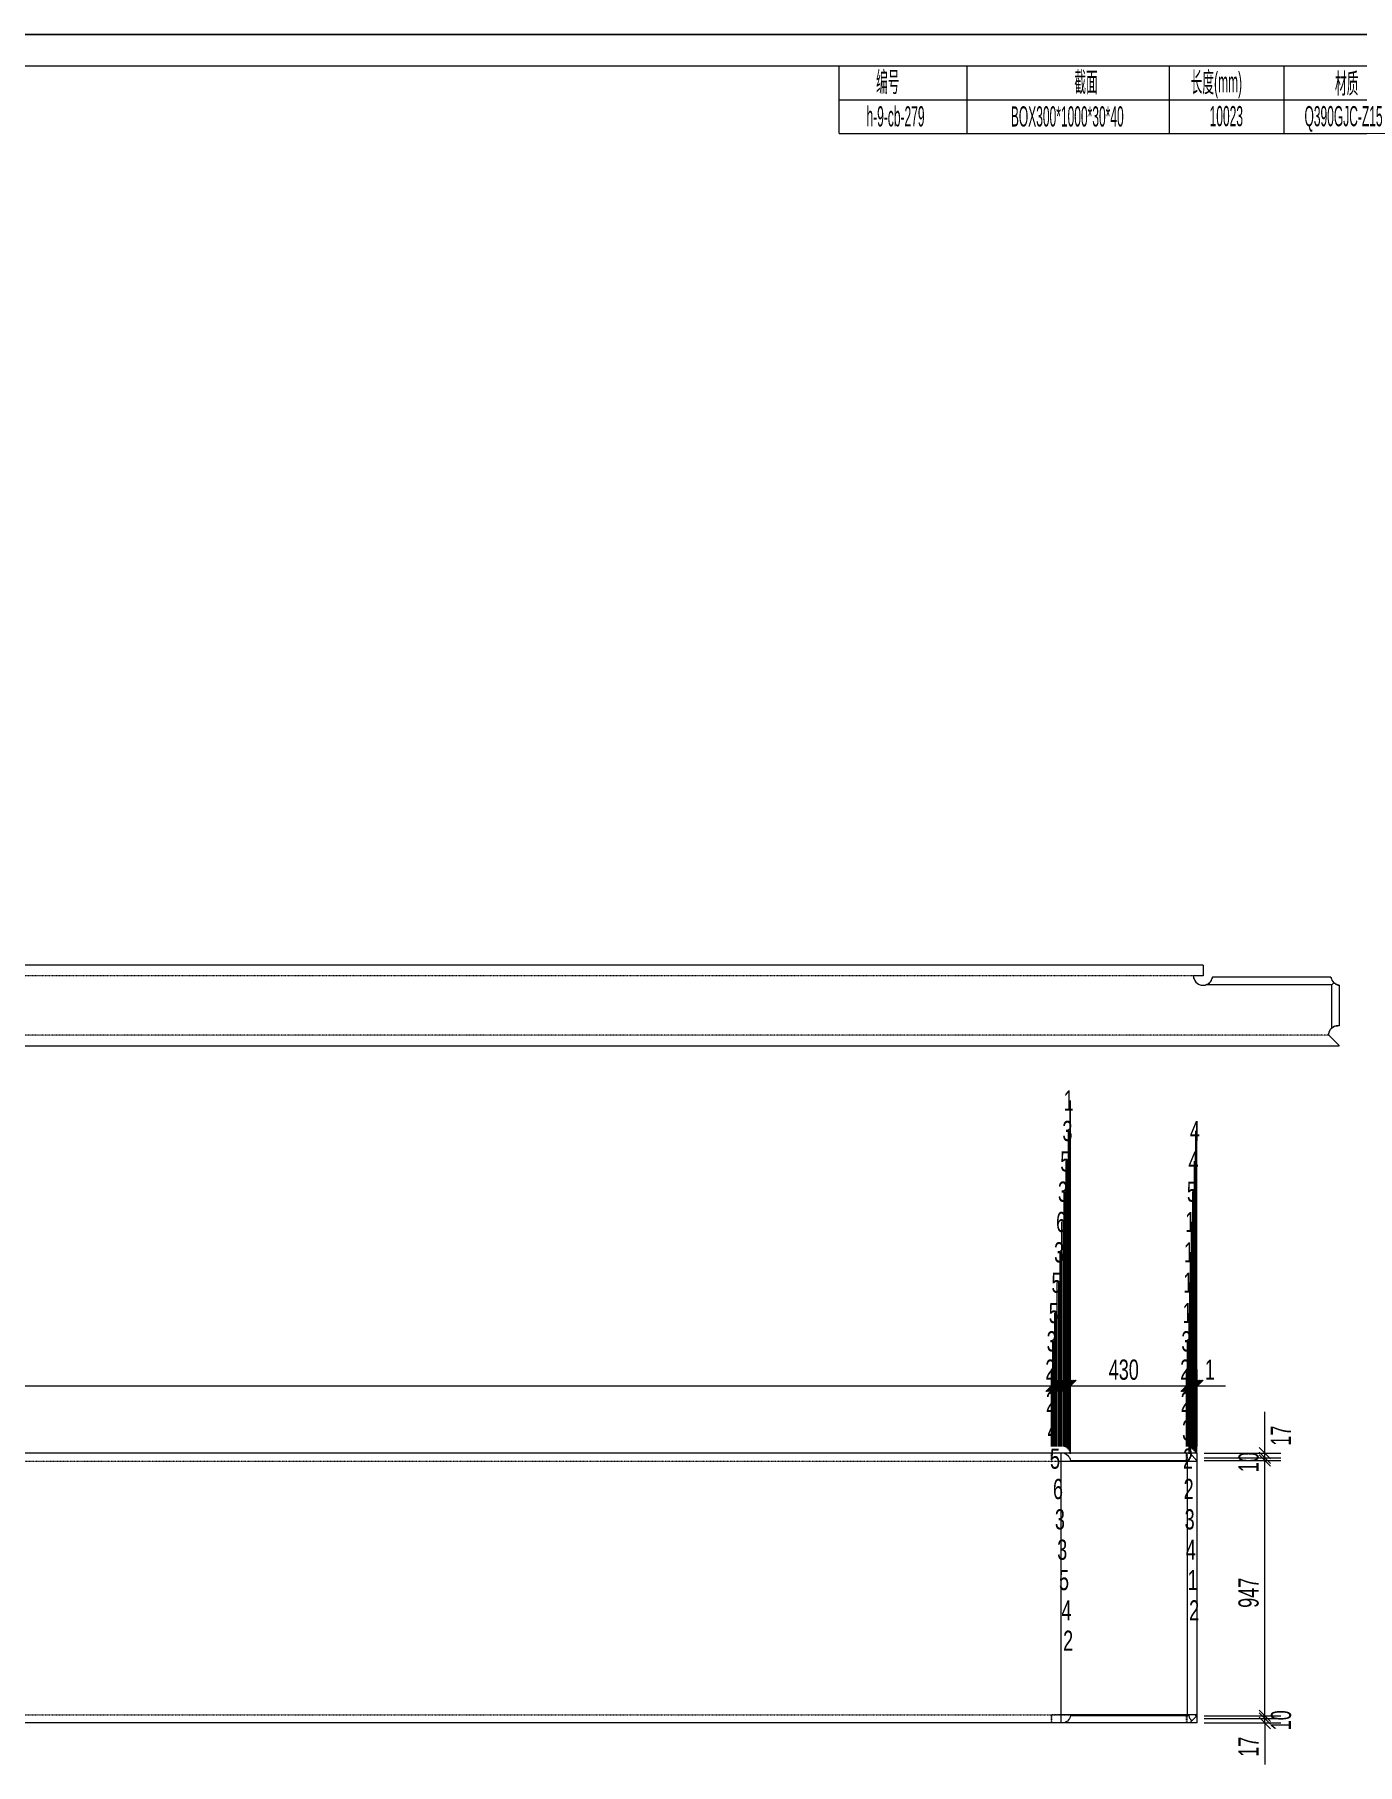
# Model space of a CAD drawing. Header units: millimetres. Extents: x 60 to 14975, y 125 to 10625.
# Drawn here: x 7517 to 12422, y 4211 to 10625 of the extents above; entities that cross this region are included whole.
import ezdxf

# ---------------------------------------------------------------- set-up
doc = ezdxf.new("R2010")
doc.units = ezdxf.units.MM
doc.linetypes.add('XKITLINE00', pattern=[0])
doc.linetypes.add('XKITLINE04', pattern=[3, 0.5, -0.5, 0.5, -0.5, 0.5, -0.5])
for name, color, linetype, lineweight in [('DrawingSheet', 5, 'Continuous', 0), ('OtherObjectType', 1, 'Continuous', 0), ('Part', 2, 'Continuous', 0), ('Z-DIMENSIONS', 1, 'Continuous', 0)]:
    doc.layers.add(name, color=color, linetype=linetype, lineweight=lineweight)
doc.styles.add('$TD_AUDIT_GENERATED_(1B4)', font='ARIAL.TTF')
doc.styles.add('Arial', font='arial.ttf')
doc.styles.add('romsim', font='ARIAL.TTF')

# ---------------------------------------------------------------- blocks, each defined once
blk = doc.blocks.new('*A1')
at = {"layer": 'Part', "color": 4, "linetype": 'XKITLINE00', "lineweight": 0}
for p, q in [((11849.5, 7175), (2836.3, 7175)), ((11849.5, 7135), (11814.5, 7135)), ((11815, 7129.2), (11814.5, 7135)), ((11816.4, 7123.6), (11815, 7129.2)), ((11849.5, 7175), (11849.5, 7135)), ((11880.3, 7118.3), (11882.6, 7123.6)), ((11882.6, 7123.6), (11884, 7129.2)), ((11884, 7129.2), (11884.1, 7130)), ((12323.9, 7130), (11884.1, 7130)), ((12323.9, 7129.5), (12323.9, 7130)), ((12323.9, 7129.5), (12325.2, 7124.2)), ((12325.2, 7124.2), (12327.3, 7119.1)), ((11860.8, 7102), (11858.1, 7101.1)), ((11863.6, 7102.9), (11860.8, 7102)), ((12326.5, 7102), (11860.8, 7102)), ((11863.6, 7102.9), (11868.6, 7105.7)), ((11868.6, 7105.7), (11873.2, 7109.2)), ((11873.2, 7109.2), (11877.1, 7113.5)), ((11877.1, 7113.5), (11880.3, 7118.3)), ((12334.3, 7109.8), (12326.5, 7102)), ((12326.5, 6941.2), (12326.5, 7102)), ((12327.3, 7119.1), (12330.2, 7114.4)), ((12330.2, 7114.4), (12333.8, 7110.3)), ((12333.8, 7110.3), (12334.3, 7109.8)), ((12337.9, 7106.7), (12334.3, 7109.8)), ((12342.6, 7103.8), (12337.9, 7106.7)), ((12347.7, 7101.7), (12342.6, 7103.8)), ((12353, 7100.4), (12347.7, 7101.7)), ((12354.5, 7100.3), (12353, 7100.4)), ((12354.5, 7100.3), (12354.5, 6950)), ((12324.8, 6939.7), (12326.5, 6941.2)), ((12326.5, 6941.2), (12328.9, 6943.3)), ((12328.9, 6943.3), (12333.6, 6946.2)), ((12333.6, 6946.2), (12338.7, 6948.3)), ((12338.7, 6948.3), (12344, 6949.6)), ((12344, 6949.6), (12349.5, 6950)), ((12354.5, 6950), (12349.5, 6950)), ((2331.2, 6875), (12354.5, 6875)), ((12314.5, 6915), (12314.9, 6920.5)), ((12316.5, 6915), (12314.5, 6915)), ((12354.5, 6877), (12316.5, 6915)), ((12354.5, 6875), (12354.5, 6877))]:
    blk.add_line(p, q, dxfattribs=at)
at = {"layer": 'Part', "color": 7, "linetype": 'XKITLINE04', "lineweight": 0}
for p, q in [((11814.5, 7135), (2871.3, 7135)), ((11815, 7129.2), (11816.4, 7123.6)), ((11815, 7129.2), (11816.4, 7123.6)), ((11816.4, 7123.6), (11815, 7129.2)), ((11882.6, 7123.6), (11884, 7129.2)), ((11884, 7129.2), (11882.6, 7123.6)), ((11884.1, 7130), (11884, 7129.2)), ((11884, 7129.2), (11884.1, 7130)), ((11884.1, 7130), (11884, 7129.2)), ((12323.9, 7130), (12323.9, 7129.5)), ((12323.9, 7130), (12323.9, 7129.5)), ((12323.9, 7129.5), (12323.9, 7130)), ((11858.1, 7101.1), (11860.8, 7102)), ((12333.8, 7110.3), (12334.3, 7109.8)), ((12353, 7100.4), (12354.5, 7100.3)), ((12354.5, 7100.3), (12353, 7100.4)), ((12326.5, 6941.2), (12324.8, 6939.7)), ((12349.5, 6950), (12344, 6949.6)), ((12344, 6949.6), (12349.5, 6950)), ((12314.5, 6915), (2369.3, 6915)), ((12314.9, 6920.5), (12314.5, 6915)), ((12314.9, 6920.5), (12314.5, 6915)), ((12314.5, 6915), (12314.9, 6920.5))]:
    blk.add_line(p, q, dxfattribs=at)
at = {"layer": 'Part', "color": 4, "linetype": 'XKITLINE00', "lineweight": 0}
for centre, start, end in [((11849.5, 7135), 198.94737, 284.21053), ((12349.5, 6915), 135, 171)]:
    blk.add_arc(centre, 35, start, end, dxfattribs=at)
at = {"layer": 'Part', "color": 7, "linetype": 'XKITLINE04', "lineweight": 0}
for centre, start, end in [((11849.5, 7135), 198.94737, 284.21053), ((11849.5, 7135), 198.94737, 341.05263), ((11849.5, 7135), 198.94737, 341.05263), ((12358.5, 7135), 189, 261), ((12358.5, 7135), 189, 261), ((12349.5, 6915), 99, 171), ((12349.5, 6915), 99, 171), ((12349.5, 6915), 135, 171)]:
    blk.add_arc(centre, 35, start, end, dxfattribs=at)
blk = doc.blocks.new('*A2')
at = {"layer": 'Part', "color": 4, "linetype": 'XKITLINE00', "lineweight": 0}
for p, q in [((11800.2, 5365), (1805, 5365)), ((11323.2, 4365), (11323.2, 5365)), ((11357.7, 5335), (11323.2, 5335)), ((11334.5, 5365), (11337.3, 5364.1)), ((11337.3, 5364.1), (11342.3, 5361.3)), ((11342.3, 5361.3), (11346.9, 5357.8)), ((11346.9, 5357.8), (11350.8, 5353.5)), ((11350.8, 5353.5), (11354, 5348.7)), ((11354, 5348.7), (11356.3, 5343.4)), ((11356.3, 5343.4), (11357.7, 5337.8)), ((11357.8, 5337), (11357.7, 5337.8)), ((11357.7, 5335), (11357.7, 5337.8)), ((11828.2, 5335), (11357.7, 5335)), ((11797.6, 5337), (11357.8, 5337)), ((11357.8, 5335), (11357.8, 5337)), ((11790.2, 5335), (11790.2, 4395)), ((11797.6, 5337.5), (11798.9, 5342.8)), ((11797.6, 5337), (11797.6, 5337.5)), ((11797.6, 5335), (11797.6, 5337)), ((11798.9, 5342.8), (11801, 5347.9)), ((11828.2, 5337), (11800.2, 5365)), ((11828.2, 5365), (11800.2, 5365)), ((11801, 5347.9), (11803.9, 5352.6)), ((11803.9, 5352.6), (11807.5, 5356.7)), ((11807.5, 5356.7), (11808, 5357.2)), ((11828.2, 4365), (11828.2, 5365)), ((11828.2, 4365), (1833, 4365)), ((11357.7, 4395), (11323.2, 4395)), ((11337.3, 4365.9), (11334.5, 4365)), ((11342.3, 4368.7), (11337.3, 4365.9)), ((11346.9, 4372.2), (11342.3, 4368.7)), ((11350.8, 4376.5), (11346.9, 4372.2)), ((11354, 4381.3), (11350.8, 4376.5)), ((11356.3, 4386.6), (11354, 4381.3)), ((11357.7, 4392.2), (11356.3, 4386.6)), ((11357.8, 4395), (11357.7, 4395)), ((11357.7, 4395), (11357.7, 4392.2)), ((11357.7, 4392.2), (11357.8, 4393)), ((11828.2, 4395), (11357.8, 4395)), ((11357.8, 4393), (11357.8, 4395)), ((11357.8, 4393), (11797.6, 4393)), ((11797.6, 4393), (11797.6, 4395)), ((11797.6, 4392.5), (11797.6, 4393)), ((11798.9, 4387.2), (11797.6, 4392.5)), ((11801, 4382.1), (11798.9, 4387.2)), ((11828.2, 4393), (11800.2, 4365)), ((11803.9, 4377.4), (11801, 4382.1)), ((11807.5, 4373.3), (11803.9, 4377.4)), ((11808, 4372.8), (11807.5, 4373.3))]:
    blk.add_line(p, q, dxfattribs=at)
at = {"layer": 'Part', "color": 7, "linetype": 'XKITLINE04', "lineweight": 0}
for p, q in [((11323.2, 5335), (2310, 5335)), ((11288.2, 5335), (11288.2, 5365)), ((11288.2, 5335), (11288.7, 5335)), ((11288.7, 5335), (11288.7, 5365)), ((11788.2, 5335), (11357.7, 5335)), ((11788.2, 5335), (11788.2, 5365)), ((11790.2, 5365), (11790.2, 5335)), ((11798.5, 5335), (11797.6, 5335)), ((11823.2, 5335), (11823.2, 5342)), ((2310, 4395), (11357.7, 4395)), ((11288.2, 4365), (11288.2, 4395)), ((11288.7, 4365), (11288.7, 4395)), ((11323.2, 4395), (11288.7, 4395)), ((11788.2, 4365), (11788.2, 4395)), ((11790.2, 4365), (11790.2, 4395)), ((11823.2, 4388), (11823.2, 4395))]:
    blk.add_line(p, q, dxfattribs=at)
blk = doc.blocks.new('*A3')
at = {"layer": 'DrawingSheet', "color": 5, "linetype": 'XKITLINE00', "lineweight": 0}
blk.add_line((14975, 10625), (125, 10625), dxfattribs=at)
blk = doc.blocks.new('*A4')
at = {"layer": 'OtherObjectType', "color": 7, "linetype": 'XKITLINE00', "lineweight": 0}
for p, q in [((10500, 10258.7), (10500, 10508.7)), ((10500, 10508.7), (13500, 10508.7)), ((10975, 10258.7), (10975, 10508.7)), ((11725, 10258.7), (11725, 10508.7)), ((12150, 10258.7), (12150, 10508.7)), ((12600, 10258.7), (12600, 10508.7)), ((13075, 10258.7), (13075, 10508.7)), ((13500, 10508.7), (13500, 10258.7)), ((10500, 10383.7), (13500, 10383.7)), ((10500, 10258.7), (13500, 10258.7))]:
    blk.add_line(p, q, dxfattribs=at)
at = {"layer": 'OtherObjectType', "color": 7, "width": 0.425}
for s, style, p in [('\\M+5B1E0\\M+5BAC5', 'Arial', (10637.2, 10412.2)), ('\\M+5BDD8\\M+5C3E6', 'Arial', (11372.1, 10412.1)), ('\\M+5B3A4\\M+5B6C8(mm)', 'Arial', (11803.4, 10411.1)), ('\\M+5B2C4\\M+5D6CA', 'Arial', (12338.8, 10406.8)), ('\\M+5CAFD\\M+5C1BF', 'Arial', (12763.4, 10409.7)), ('\\M+5B1C8\\M+5C0FD', 'Arial', (13261.2, 10409.2)), ('h-9-cb-279', '$TD_AUDIT_GENERATED_(1B4)', (10601.7, 10284.3)), ('BOX300*1000*30*40', '$TD_AUDIT_GENERATED_(1B4)', (11137, 10284.1)), ('10023', '$TD_AUDIT_GENERATED_(1B4)', (11873.9, 10285.3)), ('Q390GJC-Z15', '$TD_AUDIT_GENERATED_(1B4)', (12225.7, 10285)), ('1:25', '$TD_AUDIT_GENERATED_(1B4)', (13263.9, 10284.4))]:
    blk.add_text(s, height=75, dxfattribs=dict(at, style=style)).set_placement(p)
blk = doc.blocks.new('*A5')
at = {"layer": 'OtherObjectType', "color": 7, "linetype": 'XKITLINE00', "lineweight": 0}
for p, q in [((125, 10625), (14975, 10625)), ((450.1, 10508.7), (14850.8, 10508.7))]:
    blk.add_line(p, q, dxfattribs=at)
blk = doc.blocks.new('*A7')
at = {"layer": 'Z-DIMENSIONS', "color": 3, "linetype": 'XKITLINE00', "lineweight": 0}
for p, q in [((11828.2, 5390), (11828.2, 5675)), ((1805, 5615), (11828.2, 5615)), ((11849.4, 5636.2), (11807, 5593.8))]:
    blk.add_line(p, q, dxfattribs=at)
at = {"layer": 'Z-DIMENSIONS', "color": 7}
blk.add_point((11828.2, 5615), dxfattribs=at)
blk = doc.blocks.new('*A8')
at = {"layer": 'Z-DIMENSIONS', "color": 3, "linetype": 'XKITLINE00', "lineweight": 0}
for p, q in [((11288.2, 5390), (11288.2, 5675)), ((2344.5, 5615), (11288.2, 5615)), ((11309.4, 5636.2), (11267, 5593.8))]:
    blk.add_line(p, q, dxfattribs=at)
at = {"layer": 'Z-DIMENSIONS', "color": 7}
blk.add_point((11288.2, 5615), dxfattribs=at)
blk = doc.blocks.new('*A9')
at = {"layer": 'Z-DIMENSIONS', "color": 3, "linetype": 'XKITLINE00', "lineweight": 0}
for p, q in [((11309.1, 5390), (11309.1, 5997.5)), ((11314.6, 5390), (11314.6, 5997.5)), ((11330.4, 5636.2), (11287.9, 5593.8)), ((11335.8, 5636.2), (11293.4, 5593.8)), ((11309.1, 5615), (11314.6, 5615))]:
    blk.add_line(p, q, dxfattribs=at)
at = {"layer": 'Z-DIMENSIONS', "color": 7}
for p in [(11309.1, 5615), (11314.6, 5615)]:
    blk.add_point(p, dxfattribs=at)
at = {"layer": 'Z-DIMENSIONS', "color": 7, "style": 'romsim', "width": 0.6375}
blk.add_text('5', height=75, dxfattribs=at).set_placement((11287.5, 5960))
blk = doc.blocks.new('*A10')
at = {"layer": 'Z-DIMENSIONS', "color": 3, "linetype": 'XKITLINE00', "lineweight": 0}
for p, q in [((11314.6, 5390), (11314.6, 5675)), ((11320.3, 5390), (11320.3, 5675)), ((11335.8, 5636.2), (11293.4, 5593.8)), ((11341.5, 5636.2), (11299.1, 5593.8)), ((11314.6, 5615), (11320.3, 5615))]:
    blk.add_line(p, q, dxfattribs=at)
at = {"layer": 'Z-DIMENSIONS', "color": 7}
for p in [(11314.6, 5615), (11320.3, 5615)]:
    blk.add_point(p, dxfattribs=at)
at = {"layer": 'Z-DIMENSIONS', "color": 7, "style": 'romsim', "width": 0.6375}
blk.add_text('6', height=75, dxfattribs=at).set_placement((11293.1, 5195))
blk = doc.blocks.new('*A11')
at = {"layer": 'Z-DIMENSIONS', "color": 3, "linetype": 'XKITLINE00', "lineweight": 0}
for p, q in [((11320.3, 5390), (11320.3, 6110)), ((11323.2, 5390), (11323.2, 6110)), ((11341.5, 5636.2), (11299.1, 5593.8)), ((11344.4, 5636.2), (11302, 5593.8)), ((11320.3, 5615), (11323.2, 5615))]:
    blk.add_line(p, q, dxfattribs=at)
at = {"layer": 'Z-DIMENSIONS', "color": 7}
for p in [(11320.3, 5615), (11323.2, 5615)]:
    blk.add_point(p, dxfattribs=at)
at = {"layer": 'Z-DIMENSIONS', "color": 7, "style": 'romsim', "width": 0.6375}
blk.add_text('3', height=75, dxfattribs=at).set_placement((11297.4, 6072.5))
blk = doc.blocks.new('*A12')
at = {"layer": 'Z-DIMENSIONS', "color": 3, "linetype": 'XKITLINE00', "lineweight": 0}
for p, q in [((11323.2, 5390), (11323.2, 5675)), ((11326.1, 5390), (11326.1, 5675)), ((11344.4, 5636.2), (11302, 5593.8)), ((11347.3, 5636.2), (11304.9, 5593.8)), ((11323.2, 5615), (11326.1, 5615))]:
    blk.add_line(p, q, dxfattribs=at)
at = {"layer": 'Z-DIMENSIONS', "color": 7}
for p in [(11323.2, 5615), (11326.1, 5615)]:
    blk.add_point(p, dxfattribs=at)
at = {"layer": 'Z-DIMENSIONS', "color": 7, "style": 'romsim', "width": 0.6375}
blk.add_text('3', height=75, dxfattribs=at).set_placement((11300.3, 5082.5))
blk = doc.blocks.new('*A13')
at = {"layer": 'Z-DIMENSIONS', "color": 3, "linetype": 'XKITLINE00', "lineweight": 0}
for p, q in [((11326.1, 5390), (11326.1, 6222.5)), ((11331.8, 5390), (11331.8, 6222.5)), ((11347.3, 5636.2), (11304.9, 5593.8)), ((11353, 5636.2), (11310.6, 5593.8)), ((11326.1, 5615), (11331.8, 5615))]:
    blk.add_line(p, q, dxfattribs=at)
at = {"layer": 'Z-DIMENSIONS', "color": 7}
for p in [(11326.1, 5615), (11331.8, 5615)]:
    blk.add_point(p, dxfattribs=at)
at = {"layer": 'Z-DIMENSIONS', "color": 7, "style": 'romsim', "width": 0.6375}
blk.add_text('6', height=75, dxfattribs=at).set_placement((11304.6, 6185))
blk = doc.blocks.new('*A14')
at = {"layer": 'Z-DIMENSIONS', "color": 3, "linetype": 'XKITLINE00', "lineweight": 0}
for p, q in [((11331.8, 5390), (11331.8, 5675)), ((11334.5, 5390), (11334.5, 5675)), ((11353, 5636.2), (11310.6, 5593.8)), ((11355.7, 5636.2), (11313.3, 5593.8)), ((11331.8, 5615), (11334.5, 5615))]:
    blk.add_line(p, q, dxfattribs=at)
at = {"layer": 'Z-DIMENSIONS', "color": 7}
for p in [(11331.8, 5615), (11334.5, 5615)]:
    blk.add_point(p, dxfattribs=at)
at = {"layer": 'Z-DIMENSIONS', "color": 7, "style": 'romsim', "width": 0.6375}
blk.add_text('3', height=75, dxfattribs=at).set_placement((11308.8, 4970))
blk = doc.blocks.new('*A15')
at = {"layer": 'Z-DIMENSIONS', "color": 3, "linetype": 'XKITLINE00', "lineweight": 0}
for p, q in [((11334.5, 5390), (11334.5, 6335)), ((11337.3, 5389.1), (11337.3, 6335)), ((11355.7, 5636.2), (11313.3, 5593.8)), ((11358.5, 5636.2), (11316.1, 5593.8)), ((11334.5, 5615), (11337.3, 5615))]:
    blk.add_line(p, q, dxfattribs=at)
at = {"layer": 'Z-DIMENSIONS', "color": 7}
for p in [(11334.5, 5615), (11337.3, 5615)]:
    blk.add_point(p, dxfattribs=at)
at = {"layer": 'Z-DIMENSIONS', "color": 7, "style": 'romsim', "width": 0.6375}
blk.add_text('3', height=75, dxfattribs=at).set_placement((11311.5, 6297.5))
blk = doc.blocks.new('*A16')
at = {"layer": 'Z-DIMENSIONS', "color": 3, "linetype": 'XKITLINE00', "lineweight": 0}
for p, q in [((11337.3, 5389.1), (11337.3, 5675)), ((11342.3, 5386.3), (11342.3, 5675)), ((11358.5, 5636.2), (11316.1, 5593.8)), ((11363.6, 5636.2), (11321.1, 5593.8)), ((11337.3, 5615), (11342.3, 5615))]:
    blk.add_line(p, q, dxfattribs=at)
at = {"layer": 'Z-DIMENSIONS', "color": 7}
for p in [(11337.3, 5615), (11342.3, 5615)]:
    blk.add_point(p, dxfattribs=at)
at = {"layer": 'Z-DIMENSIONS', "color": 7, "style": 'romsim', "width": 0.6375}
blk.add_text('5', height=75, dxfattribs=at).set_placement((11315.5, 4857.5))
blk = doc.blocks.new('*A17')
at = {"layer": 'Z-DIMENSIONS', "color": 3, "linetype": 'XKITLINE00', "lineweight": 0}
for p, q in [((11342.3, 5386.3), (11342.3, 6447.5)), ((11346.9, 5382.8), (11346.9, 6447.5)), ((11363.6, 5636.2), (11321.1, 5593.8)), ((11368.1, 5636.2), (11325.7, 5593.8)), ((11342.3, 5615), (11346.9, 5615))]:
    blk.add_line(p, q, dxfattribs=at)
at = {"layer": 'Z-DIMENSIONS', "color": 7}
for p in [(11342.3, 5615), (11346.9, 5615)]:
    blk.add_point(p, dxfattribs=at)
at = {"layer": 'Z-DIMENSIONS', "color": 7, "style": 'romsim', "width": 0.6375}
blk.add_text('5', height=75, dxfattribs=at).set_placement((11320.3, 6410))
blk = doc.blocks.new('*A18')
at = {"layer": 'Z-DIMENSIONS', "color": 3, "linetype": 'XKITLINE00', "lineweight": 0}
for p, q in [((11346.9, 5382.8), (11346.9, 5675)), ((11350.8, 5378.5), (11350.8, 5675)), ((11368.1, 5636.2), (11325.7, 5593.8)), ((11372, 5636.2), (11329.6, 5593.8)), ((11346.9, 5615), (11350.8, 5615))]:
    blk.add_line(p, q, dxfattribs=at)
at = {"layer": 'Z-DIMENSIONS', "color": 7}
for p in [(11346.9, 5615), (11350.8, 5615)]:
    blk.add_point(p, dxfattribs=at)
at = {"layer": 'Z-DIMENSIONS', "color": 7, "style": 'romsim', "width": 0.6375}
blk.add_text('4', height=75, dxfattribs=at).set_placement((11324.5, 4745))
blk = doc.blocks.new('*A19')
at = {"layer": 'Z-DIMENSIONS', "color": 3, "linetype": 'XKITLINE00', "lineweight": 0}
for p, q in [((11350.8, 5378.5), (11350.8, 6560)), ((11354, 5373.7), (11354, 6560)), ((11372, 5636.2), (11329.6, 5593.8)), ((11375.2, 5636.2), (11332.8, 5593.8)), ((11350.8, 5615), (11354, 5615))]:
    blk.add_line(p, q, dxfattribs=at)
at = {"layer": 'Z-DIMENSIONS', "color": 7}
for p in [(11350.8, 5615), (11354, 5615)]:
    blk.add_point(p, dxfattribs=at)
at = {"layer": 'Z-DIMENSIONS', "color": 7, "style": 'romsim', "width": 0.6375}
blk.add_text('3', height=75, dxfattribs=at).set_placement((11328.1, 6522.5))
blk = doc.blocks.new('*A20')
at = {"layer": 'Z-DIMENSIONS', "color": 3, "linetype": 'XKITLINE00', "lineweight": 0}
for p, q in [((11354, 5373.7), (11354, 5675)), ((11356.3, 5368.4), (11356.3, 5675)), ((11375.2, 5636.2), (11332.8, 5593.8)), ((11377.5, 5636.2), (11335.1, 5593.8)), ((11354, 5615), (11356.3, 5615))]:
    blk.add_line(p, q, dxfattribs=at)
at = {"layer": 'Z-DIMENSIONS', "color": 7}
for p in [(11354, 5615), (11356.3, 5615)]:
    blk.add_point(p, dxfattribs=at)
at = {"layer": 'Z-DIMENSIONS', "color": 7, "style": 'romsim', "width": 0.6375}
blk.add_text('2', height=75, dxfattribs=at).set_placement((11330.8, 4632.5))
blk = doc.blocks.new('*A21')
at = {"layer": 'Z-DIMENSIONS', "color": 3, "linetype": 'XKITLINE00', "lineweight": 0}
for p, q in [((11356.3, 5368.4), (11356.3, 6672.5)), ((11357.7, 5362.8), (11357.7, 6672.5)), ((11377.5, 5636.2), (11335.1, 5593.8)), ((11378.9, 5636.2), (11336.5, 5593.8)), ((11356.3, 5615), (11357.7, 5615))]:
    blk.add_line(p, q, dxfattribs=at)
at = {"layer": 'Z-DIMENSIONS', "color": 7}
for p in [(11356.3, 5615), (11357.7, 5615)]:
    blk.add_point(p, dxfattribs=at)
at = {"layer": 'Z-DIMENSIONS', "color": 7, "style": 'romsim', "width": 0.6375}
blk.add_text('1', height=75, dxfattribs=at).set_placement((11332.7, 6635))
blk = doc.blocks.new('*A22')
at = {"layer": 'Z-DIMENSIONS', "color": 3, "linetype": 'XKITLINE00', "lineweight": 0}
for p, q in [((11357.7, 5362.8), (11357.7, 5675)), ((11788.2, 5390), (11788.2, 5675)), ((11378.9, 5636.2), (11336.5, 5593.8)), ((11357.7, 5615), (11788.2, 5615)), ((11809.4, 5636.2), (11767, 5593.8))]:
    blk.add_line(p, q, dxfattribs=at)
at = {"layer": 'Z-DIMENSIONS', "color": 7}
for p in [(11357.7, 5615), (11788.2, 5615)]:
    blk.add_point(p, dxfattribs=at)
at = {"layer": 'Z-DIMENSIONS', "color": 7, "style": 'romsim', "width": 0.6375}
blk.add_text('430', height=75, dxfattribs=at).set_placement((11499.9, 5637.5))
blk = doc.blocks.new('*A23')
at = {"layer": 'Z-DIMENSIONS', "color": 3, "linetype": 'XKITLINE00', "lineweight": 0}
for p, q in [((11788.2, 5390), (11788.2, 5675)), ((11789.9, 5390), (11789.9, 5675)), ((11809.4, 5636.2), (11767, 5593.8)), ((11811.1, 5636.2), (11768.7, 5593.8)), ((11788.2, 5615), (11789.9, 5615))]:
    blk.add_line(p, q, dxfattribs=at)
at = {"layer": 'Z-DIMENSIONS', "color": 7}
for p in [(11788.2, 5615), (11789.9, 5615)]:
    blk.add_point(p, dxfattribs=at)
at = {"layer": 'Z-DIMENSIONS', "color": 7, "style": 'romsim', "width": 0.6375}
blk.add_text('2', height=75, dxfattribs=at).set_placement((11764.7, 5637.5))
blk = doc.blocks.new('*A24')
at = {"layer": 'Z-DIMENSIONS', "color": 3, "linetype": 'XKITLINE00', "lineweight": 0}
for p, q in [((11789.9, 5390), (11789.9, 5675)), ((11792, 5390), (11792, 5675)), ((11811.1, 5636.2), (11768.7, 5593.8)), ((11813.2, 5636.2), (11770.8, 5593.8)), ((11789.9, 5615), (11792, 5615))]:
    blk.add_line(p, q, dxfattribs=at)
at = {"layer": 'Z-DIMENSIONS', "color": 7}
for p in [(11789.9, 5615), (11792, 5615)]:
    blk.add_point(p, dxfattribs=at)
at = {"layer": 'Z-DIMENSIONS', "color": 7, "style": 'romsim', "width": 0.6375}
blk.add_text('2', height=75, dxfattribs=at).set_placement((11766.6, 5517.5))
blk = doc.blocks.new('*A25')
at = {"layer": 'Z-DIMENSIONS', "color": 3, "linetype": 'XKITLINE00', "lineweight": 0}
for p, q in [((11792, 5390), (11792, 5780)), ((11794.9, 5390), (11794.9, 5780)), ((11813.2, 5636.2), (11770.8, 5593.8)), ((11816.1, 5636.2), (11773.7, 5593.8)), ((11792, 5615), (11794.9, 5615))]:
    blk.add_line(p, q, dxfattribs=at)
at = {"layer": 'Z-DIMENSIONS', "color": 7}
for p in [(11792, 5615), (11794.9, 5615)]:
    blk.add_point(p, dxfattribs=at)
at = {"layer": 'Z-DIMENSIONS', "color": 7, "style": 'romsim', "width": 0.6375}
blk.add_text('3', height=75, dxfattribs=at).set_placement((11769.1, 5742.5))
blk = doc.blocks.new('*A26')
at = {"layer": 'Z-DIMENSIONS', "color": 3, "linetype": 'XKITLINE00', "lineweight": 0}
for p, q in [((11794.9, 5390), (11794.9, 5675)), ((11797.6, 5362.5), (11797.6, 5675)), ((11816.1, 5636.2), (11773.7, 5593.8)), ((11818.9, 5636.2), (11776.4, 5593.8)), ((11794.9, 5615), (11797.6, 5615))]:
    blk.add_line(p, q, dxfattribs=at)
at = {"layer": 'Z-DIMENSIONS', "color": 7}
for p in [(11794.9, 5615), (11797.6, 5615)]:
    blk.add_point(p, dxfattribs=at)
at = {"layer": 'Z-DIMENSIONS', "color": 7, "style": 'romsim', "width": 0.6375}
blk.add_text('3', height=75, dxfattribs=at).set_placement((11771.9, 5412.5))
blk = doc.blocks.new('*A27')
at = {"layer": 'Z-DIMENSIONS', "color": 3, "linetype": 'XKITLINE00', "lineweight": 0}
for p, q in [((11797.6, 5362.5), (11797.6, 5885)), ((11798.5, 5390), (11798.5, 5885)), ((11818.9, 5636.2), (11776.4, 5593.8)), ((11819.7, 5636.2), (11777.2, 5593.8)), ((11797.6, 5615), (11798.5, 5615))]:
    blk.add_line(p, q, dxfattribs=at)
at = {"layer": 'Z-DIMENSIONS', "color": 7}
for p in [(11797.6, 5615), (11798.5, 5615)]:
    blk.add_point(p, dxfattribs=at)
at = {"layer": 'Z-DIMENSIONS', "color": 7, "style": 'romsim', "width": 0.6375}
blk.add_text('1', height=75, dxfattribs=at).set_placement((11773.7, 5847.5))
blk = doc.blocks.new('*A28')
at = {"layer": 'Z-DIMENSIONS', "color": 3, "linetype": 'XKITLINE00', "lineweight": 0}
for p, q in [((11798.5, 5390), (11798.5, 5675)), ((11800.2, 5390), (11800.2, 5675)), ((11819.7, 5636.2), (11777.2, 5593.8)), ((11821.4, 5636.2), (11779, 5593.8)), ((11798.5, 5615), (11800.2, 5615))]:
    blk.add_line(p, q, dxfattribs=at)
at = {"layer": 'Z-DIMENSIONS', "color": 7}
for p in [(11798.5, 5615), (11800.2, 5615)]:
    blk.add_point(p, dxfattribs=at)
at = {"layer": 'Z-DIMENSIONS', "color": 7, "style": 'romsim', "width": 0.6375}
blk.add_text('2', height=75, dxfattribs=at).set_placement((11775, 5307.5))
blk = doc.blocks.new('*A29')
at = {"layer": 'Z-DIMENSIONS', "color": 3, "linetype": 'XKITLINE00', "lineweight": 0}
for p, q in [((11800.2, 5390), (11800.2, 5997.5)), ((11801, 5372.9), (11801, 5997.5)), ((11821.4, 5636.2), (11779, 5593.8)), ((11822.2, 5636.2), (11779.8, 5593.8)), ((11800.2, 5615), (11801, 5615))]:
    blk.add_line(p, q, dxfattribs=at)
at = {"layer": 'Z-DIMENSIONS', "color": 7}
for p in [(11800.2, 5615), (11801, 5615)]:
    blk.add_point(p, dxfattribs=at)
at = {"layer": 'Z-DIMENSIONS', "color": 7, "style": 'romsim', "width": 0.6375}
blk.add_text('1', height=75, dxfattribs=at).set_placement((11776.3, 5960))
blk = doc.blocks.new('*A30')
at = {"layer": 'Z-DIMENSIONS', "color": 3, "linetype": 'XKITLINE00', "lineweight": 0}
for p, q in [((11801, 5372.9), (11801, 5675)), ((11802.6, 5387.6), (11802.6, 5675)), ((11822.2, 5636.2), (11779.8, 5593.8)), ((11823.8, 5636.2), (11781.4, 5593.8)), ((11801, 5615), (11802.6, 5615))]:
    blk.add_line(p, q, dxfattribs=at)
at = {"layer": 'Z-DIMENSIONS', "color": 7}
for p in [(11801, 5615), (11802.6, 5615)]:
    blk.add_point(p, dxfattribs=at)
at = {"layer": 'Z-DIMENSIONS', "color": 7, "style": 'romsim', "width": 0.6375}
blk.add_text('2', height=75, dxfattribs=at).set_placement((11777.5, 5195))
blk = doc.blocks.new('*A31')
at = {"layer": 'Z-DIMENSIONS', "color": 3, "linetype": 'XKITLINE00', "lineweight": 0}
for p, q in [((11802.6, 5387.6), (11802.6, 6110)), ((11803.9, 5377.6), (11803.9, 6110)), ((11823.8, 5636.2), (11781.4, 5593.8)), ((11825.1, 5636.2), (11782.7, 5593.8)), ((11802.6, 5615), (11803.9, 5615))]:
    blk.add_line(p, q, dxfattribs=at)
at = {"layer": 'Z-DIMENSIONS', "color": 7}
for p in [(11802.6, 5615), (11803.9, 5615)]:
    blk.add_point(p, dxfattribs=at)
at = {"layer": 'Z-DIMENSIONS', "color": 7, "style": 'romsim', "width": 0.6375}
blk.add_text('1', height=75, dxfattribs=at).set_placement((11778.9, 6072.5))
blk = doc.blocks.new('*A32')
at = {"layer": 'Z-DIMENSIONS', "color": 3, "linetype": 'XKITLINE00', "lineweight": 0}
for p, q in [((11803.9, 5377.6), (11803.9, 5675)), ((11807.3, 5382.9), (11807.3, 5675)), ((11825.1, 5636.2), (11782.7, 5593.8)), ((11828.5, 5636.2), (11786.1, 5593.8)), ((11803.9, 5615), (11807.3, 5615))]:
    blk.add_line(p, q, dxfattribs=at)
at = {"layer": 'Z-DIMENSIONS', "color": 7}
for p in [(11803.9, 5615), (11807.3, 5615)]:
    blk.add_point(p, dxfattribs=at)
at = {"layer": 'Z-DIMENSIONS', "color": 7, "style": 'romsim', "width": 0.6375}
blk.add_text('3', height=75, dxfattribs=at).set_placement((11781.3, 5082.5))
blk = doc.blocks.new('*A33')
at = {"layer": 'Z-DIMENSIONS', "color": 3, "linetype": 'XKITLINE00', "lineweight": 0}
for p, q in [((11807.3, 5382.9), (11807.3, 6222.5)), ((11808, 5382.2), (11808, 6222.5)), ((11828.5, 5636.2), (11786.1, 5593.8)), ((11829.2, 5636.2), (11786.8, 5593.8)), ((11807.3, 5615), (11808, 5615))]:
    blk.add_line(p, q, dxfattribs=at)
at = {"layer": 'Z-DIMENSIONS', "color": 7}
for p in [(11807.3, 5615), (11808, 5615)]:
    blk.add_point(p, dxfattribs=at)
at = {"layer": 'Z-DIMENSIONS', "color": 7, "style": 'romsim', "width": 0.6375}
blk.add_text('1', height=75, dxfattribs=at).set_placement((11783.3, 6185))
blk = doc.blocks.new('*A34')
at = {"layer": 'Z-DIMENSIONS', "color": 3, "linetype": 'XKITLINE00', "lineweight": 0}
for p, q in [((11808, 5382.2), (11808, 5675)), ((11811.6, 5378.6), (11811.6, 5675)), ((11829.2, 5636.2), (11786.8, 5593.8)), ((11832.8, 5636.2), (11790.4, 5593.8)), ((11808, 5615), (11811.6, 5615))]:
    blk.add_line(p, q, dxfattribs=at)
at = {"layer": 'Z-DIMENSIONS', "color": 7}
for p in [(11808, 5615), (11811.6, 5615)]:
    blk.add_point(p, dxfattribs=at)
at = {"layer": 'Z-DIMENSIONS', "color": 7, "style": 'romsim', "width": 0.6375}
blk.add_text('4', height=75, dxfattribs=at).set_placement((11785.5, 4970))
blk = doc.blocks.new('*A35')
at = {"layer": 'Z-DIMENSIONS', "color": 3, "linetype": 'XKITLINE00', "lineweight": 0}
for p, q in [((11811.6, 5378.6), (11811.6, 6335)), ((11816.3, 5373.9), (11816.3, 6335)), ((11832.8, 5636.2), (11790.4, 5593.8)), ((11837.5, 5636.2), (11795.1, 5593.8)), ((11811.6, 5615), (11816.3, 5615))]:
    blk.add_line(p, q, dxfattribs=at)
at = {"layer": 'Z-DIMENSIONS', "color": 7}
for p in [(11811.6, 5615), (11816.3, 5615)]:
    blk.add_point(p, dxfattribs=at)
at = {"layer": 'Z-DIMENSIONS', "color": 7, "style": 'romsim', "width": 0.6375}
blk.add_text('5', height=75, dxfattribs=at).set_placement((11789.6, 6297.5))
blk = doc.blocks.new('*A36')
at = {"layer": 'Z-DIMENSIONS', "color": 3, "linetype": 'XKITLINE00', "lineweight": 0}
for p, q in [((11816.3, 5373.9), (11816.3, 5675)), ((11817.7, 5372.5), (11817.7, 5675)), ((11837.5, 5636.2), (11795.1, 5593.8)), ((11838.9, 5636.2), (11796.5, 5593.8)), ((11816.3, 5615), (11817.7, 5615))]:
    blk.add_line(p, q, dxfattribs=at)
at = {"layer": 'Z-DIMENSIONS', "color": 7}
for p in [(11816.3, 5615), (11817.7, 5615)]:
    blk.add_point(p, dxfattribs=at)
at = {"layer": 'Z-DIMENSIONS', "color": 7, "style": 'romsim', "width": 0.6375}
blk.add_text('1', height=75, dxfattribs=at).set_placement((11792.7, 4857.5))
blk = doc.blocks.new('*A37')
at = {"layer": 'Z-DIMENSIONS', "color": 3, "linetype": 'XKITLINE00', "lineweight": 0}
for p, q in [((11817.7, 5372.5), (11817.7, 6447.5)), ((11821.4, 5368.8), (11821.4, 6447.5)), ((11838.9, 5636.2), (11796.5, 5593.8)), ((11842.6, 5636.2), (11800.2, 5593.8)), ((11817.7, 5615), (11821.4, 5615))]:
    blk.add_line(p, q, dxfattribs=at)
at = {"layer": 'Z-DIMENSIONS', "color": 7}
for p in [(11817.7, 5615), (11821.4, 5615)]:
    blk.add_point(p, dxfattribs=at)
at = {"layer": 'Z-DIMENSIONS', "color": 7, "style": 'romsim', "width": 0.6375}
blk.add_text('4', height=75, dxfattribs=at).set_placement((11795.2, 6410))
blk = doc.blocks.new('*A38')
at = {"layer": 'Z-DIMENSIONS', "color": 3, "linetype": 'XKITLINE00', "lineweight": 0}
for p, q in [((11821.4, 5368.8), (11821.4, 5675)), ((11823.2, 5367), (11823.2, 5675)), ((11842.6, 5636.2), (11800.2, 5593.8)), ((11844.4, 5636.2), (11802, 5593.8)), ((11821.4, 5615), (11823.2, 5615))]:
    blk.add_line(p, q, dxfattribs=at)
at = {"layer": 'Z-DIMENSIONS', "color": 7}
for p in [(11821.4, 5615), (11823.2, 5615)]:
    blk.add_point(p, dxfattribs=at)
at = {"layer": 'Z-DIMENSIONS', "color": 7, "style": 'romsim', "width": 0.6375}
blk.add_text('2', height=75, dxfattribs=at).set_placement((11797.9, 4745))
blk = doc.blocks.new('*A39')
at = {"layer": 'Z-DIMENSIONS', "color": 3, "linetype": 'XKITLINE00', "lineweight": 0}
for p, q in [((11823.2, 5367), (11823.2, 6560)), ((11826.7, 5363.5), (11826.7, 6560)), ((11844.4, 5636.2), (11802, 5593.8)), ((11847.9, 5636.2), (11805.5, 5593.8)), ((11823.2, 5615), (11826.7, 5615))]:
    blk.add_line(p, q, dxfattribs=at)
at = {"layer": 'Z-DIMENSIONS', "color": 7}
for p in [(11823.2, 5615), (11826.7, 5615)]:
    blk.add_point(p, dxfattribs=at)
at = {"layer": 'Z-DIMENSIONS', "color": 7, "style": 'romsim', "width": 0.6375}
blk.add_text('4', height=75, dxfattribs=at).set_placement((11800.6, 6522.5))
blk = doc.blocks.new('*A40')
at = {"layer": 'Z-DIMENSIONS', "color": 3, "linetype": 'XKITLINE00', "lineweight": 0}
for p, q in [((11826.7, 5363.5), (11826.7, 5675)), ((11828.2, 5390), (11828.2, 5675)), ((11847.9, 5636.2), (11805.5, 5593.8)), ((11849.4, 5636.2), (11807, 5593.8)), ((11826.7, 5615), (11828.2, 5615)), ((11828.2, 5615), (11933.2, 5615)), ((11828.2, 5615), (11933.2, 5615))]:
    blk.add_line(p, q, dxfattribs=at)
at = {"layer": 'Z-DIMENSIONS', "color": 7}
for p in [(11826.7, 5615), (11828.2, 5615)]:
    blk.add_point(p, dxfattribs=at)
at = {"layer": 'Z-DIMENSIONS', "color": 7, "style": 'romsim', "width": 0.6375}
blk.add_text('1', height=75, dxfattribs=at).set_placement((11856.3, 5637.5))
blk = doc.blocks.new('*A46')
at = {"layer": 'Z-DIMENSIONS', "color": 3, "linetype": 'XKITLINE00', "lineweight": 0}
for p, q in [((11853.2, 4381.6), (12138.2, 4381.6)), ((11853.2, 4365), (12138.2, 4365)), ((12057, 4402.8), (12099.4, 4360.4)), ((12057, 4386.2), (12099.4, 4343.8)), ((12078.2, 4365), (12078.2, 4381.6)), ((12078.2, 4365), (12078.2, 4211.3)), ((12078.2, 4365), (12078.2, 4211.3))]:
    blk.add_line(p, q, dxfattribs=at)
at = {"layer": 'Z-DIMENSIONS', "color": 7}
for p in [(12078.2, 4381.6), (12078.2, 4365)]:
    blk.add_point(p, dxfattribs=at)
at = {"layer": 'Z-DIMENSIONS', "color": 7, "style": 'romsim', "width": 0.6375}
blk.add_text('17', height=75, rotation=90.00021, dxfattribs=at).set_placement((12055.7, 4239.5))
blk = doc.blocks.new('*A47')
at = {"layer": 'Z-DIMENSIONS', "color": 3, "linetype": 'XKITLINE00', "lineweight": 0}
for p, q in [((11853.2, 4391.5), (12138.2, 4391.5)), ((11853.2, 4381.6), (12138.2, 4381.6)), ((12057, 4412.7), (12099.4, 4370.3)), ((12057, 4402.8), (12099.4, 4360.4)), ((12078.2, 4381.6), (12078.2, 4391.5))]:
    blk.add_line(p, q, dxfattribs=at)
at = {"layer": 'Z-DIMENSIONS', "color": 7}
for p in [(12078.2, 4391.5), (12078.2, 4381.6)]:
    blk.add_point(p, dxfattribs=at)
at = {"layer": 'Z-DIMENSIONS', "color": 7, "style": 'romsim', "width": 0.6375}
blk.add_text('10', height=75, rotation=90.00021, dxfattribs=at).set_placement((12175.7, 4337.8))
blk = doc.blocks.new('*A48')
at = {"layer": 'Z-DIMENSIONS', "color": 3, "linetype": 'XKITLINE00', "lineweight": 0}
for p, q in [((11853.2, 5338.5), (12138.2, 5338.5)), ((12057, 5359.7), (12099.4, 5317.3)), ((12078.2, 4391.5), (12078.2, 5338.5)), ((11853.2, 4391.5), (12138.2, 4391.5)), ((12057, 4412.7), (12099.4, 4370.3))]:
    blk.add_line(p, q, dxfattribs=at)
at = {"layer": 'Z-DIMENSIONS', "color": 7}
for p in [(12078.2, 5338.5), (12078.2, 4391.5)]:
    blk.add_point(p, dxfattribs=at)
at = {"layer": 'Z-DIMENSIONS', "color": 7, "style": 'romsim', "width": 0.6375}
blk.add_text('947', height=75, rotation=90.00021, dxfattribs=at).set_placement((12055.7, 4791.9))
blk = doc.blocks.new('*A49')
at = {"layer": 'Z-DIMENSIONS', "color": 3, "linetype": 'XKITLINE00', "lineweight": 0}
for p, q in [((11853.2, 5348.4), (12138.2, 5348.4)), ((11853.2, 5338.5), (12138.2, 5338.5)), ((12057, 5369.6), (12099.4, 5327.2)), ((12057, 5359.7), (12099.4, 5317.3)), ((12078.2, 5338.5), (12078.2, 5348.4))]:
    blk.add_line(p, q, dxfattribs=at)
at = {"layer": 'Z-DIMENSIONS', "color": 7}
for p in [(12078.2, 5348.4), (12078.2, 5338.5)]:
    blk.add_point(p, dxfattribs=at)
at = {"layer": 'Z-DIMENSIONS', "color": 7, "style": 'romsim', "width": 0.6375}
blk.add_text('10', height=75, rotation=90.00021, dxfattribs=at).set_placement((12055.7, 5294.7))
blk = doc.blocks.new('*A50')
at = {"layer": 'Z-DIMENSIONS', "color": 3, "linetype": 'XKITLINE00', "lineweight": 0}
for p, q in [((12078.2, 5365), (12078.2, 5518.7)), ((12078.2, 5365), (12078.2, 5518.7)), ((11853.2, 5365), (12138.2, 5365)), ((11853.2, 5348.4), (12138.2, 5348.4)), ((12057, 5386.2), (12099.4, 5343.8)), ((12057, 5369.6), (12099.4, 5327.2)), ((12078.2, 5348.4), (12078.2, 5365))]:
    blk.add_line(p, q, dxfattribs=at)
at = {"layer": 'Z-DIMENSIONS', "color": 7}
for p in [(12078.2, 5365), (12078.2, 5348.4)]:
    blk.add_point(p, dxfattribs=at)
at = {"layer": 'Z-DIMENSIONS', "color": 7, "style": 'romsim', "width": 0.6375}
blk.add_text('17', height=75, rotation=90.00021, dxfattribs=at).set_placement((12175.7, 5393.1))
blk = doc.blocks.new('*A89')
at = {"layer": 'Z-DIMENSIONS', "color": 3, "linetype": 'XKITLINE00', "lineweight": 0}
for p, q in [((11288.2, 5390), (11288.2, 5675)), ((11290.1, 5390), (11290.1, 5675)), ((11309.4, 5636.2), (11267, 5593.8)), ((11311.3, 5636.2), (11268.9, 5593.8)), ((11288.2, 5615), (11290.1, 5615))]:
    blk.add_line(p, q, dxfattribs=at)
at = {"layer": 'Z-DIMENSIONS', "color": 7}
for p in [(11288.2, 5615), (11290.1, 5615)]:
    blk.add_point(p, dxfattribs=at)
at = {"layer": 'Z-DIMENSIONS', "color": 7, "style": 'romsim', "width": 0.6375}
blk.add_text('2', height=75, dxfattribs=at).set_placement((11264.8, 5637.5))
blk = doc.blocks.new('*A90')
at = {"layer": 'Z-DIMENSIONS', "color": 3, "linetype": 'XKITLINE00', "lineweight": 0}
for p, q in [((11290.1, 5390), (11290.1, 5675)), ((11292.4, 5390), (11292.4, 5675)), ((11311.3, 5636.2), (11268.9, 5593.8)), ((11313.6, 5636.2), (11271.2, 5593.8)), ((11290.1, 5615), (11292.4, 5615))]:
    blk.add_line(p, q, dxfattribs=at)
at = {"layer": 'Z-DIMENSIONS', "color": 7}
for p in [(11290.1, 5615), (11292.4, 5615)]:
    blk.add_point(p, dxfattribs=at)
at = {"layer": 'Z-DIMENSIONS', "color": 7, "style": 'romsim', "width": 0.6375}
blk.add_text('2', height=75, dxfattribs=at).set_placement((11266.9, 5517.5))
blk = doc.blocks.new('*A91')
at = {"layer": 'Z-DIMENSIONS', "color": 3, "linetype": 'XKITLINE00', "lineweight": 0}
for p, q in [((11292.4, 5390), (11292.4, 5780)), ((11295.6, 5390), (11295.6, 5780)), ((11313.6, 5636.2), (11271.2, 5593.8)), ((11316.8, 5636.2), (11274.4, 5593.8)), ((11292.4, 5615), (11295.6, 5615))]:
    blk.add_line(p, q, dxfattribs=at)
at = {"layer": 'Z-DIMENSIONS', "color": 7}
for p in [(11292.4, 5615), (11295.6, 5615)]:
    blk.add_point(p, dxfattribs=at)
at = {"layer": 'Z-DIMENSIONS', "color": 7, "style": 'romsim', "width": 0.6375}
blk.add_text('3', height=75, dxfattribs=at).set_placement((11269.7, 5742.5))
blk = doc.blocks.new('*A92')
at = {"layer": 'Z-DIMENSIONS', "color": 3, "linetype": 'XKITLINE00', "lineweight": 0}
for p, q in [((11295.6, 5390), (11295.6, 5675)), ((11299.5, 5390), (11299.5, 5675)), ((11316.8, 5636.2), (11274.4, 5593.8)), ((11320.7, 5636.2), (11278.3, 5593.8)), ((11295.6, 5615), (11299.5, 5615))]:
    blk.add_line(p, q, dxfattribs=at)
at = {"layer": 'Z-DIMENSIONS', "color": 7}
for p in [(11295.6, 5615), (11299.5, 5615)]:
    blk.add_point(p, dxfattribs=at)
at = {"layer": 'Z-DIMENSIONS', "color": 7, "style": 'romsim', "width": 0.6375}
blk.add_text('4', height=75, dxfattribs=at).set_placement((11273.2, 5412.5))
blk = doc.blocks.new('*A93')
at = {"layer": 'Z-DIMENSIONS', "color": 3, "linetype": 'XKITLINE00', "lineweight": 0}
for p, q in [((11299.5, 5390), (11299.5, 5885)), ((11304.1, 5390), (11304.1, 5885)), ((11320.7, 5636.2), (11278.3, 5593.8)), ((11325.3, 5636.2), (11282.8, 5593.8)), ((11299.5, 5615), (11304.1, 5615))]:
    blk.add_line(p, q, dxfattribs=at)
at = {"layer": 'Z-DIMENSIONS', "color": 7}
for p in [(11299.5, 5615), (11304.1, 5615)]:
    blk.add_point(p, dxfattribs=at)
at = {"layer": 'Z-DIMENSIONS', "color": 7, "style": 'romsim', "width": 0.6375}
blk.add_text('5', height=75, dxfattribs=at).set_placement((11277.4, 5847.5))
blk = doc.blocks.new('*A94')
at = {"layer": 'Z-DIMENSIONS', "color": 3, "linetype": 'XKITLINE00', "lineweight": 0}
for p, q in [((11304.1, 5390), (11304.1, 5675)), ((11309.1, 5390), (11309.1, 5675)), ((11325.3, 5636.2), (11282.8, 5593.8)), ((11330.4, 5636.2), (11287.9, 5593.8)), ((11304.1, 5615), (11309.1, 5615))]:
    blk.add_line(p, q, dxfattribs=at)
at = {"layer": 'Z-DIMENSIONS', "color": 7}
for p in [(11304.1, 5615), (11309.1, 5615)]:
    blk.add_point(p, dxfattribs=at)
at = {"layer": 'Z-DIMENSIONS', "color": 7, "style": 'romsim', "width": 0.6375}
blk.add_text('5', height=75, dxfattribs=at).set_placement((11282.3, 5307.5))

msp = doc.modelspace()

# ---------------------------------------------------------------- block references
at = {"lineweight": 0}
for name in ['*A3', '*A5', '*A4', '*A1', '*A21', '*A19', '*A39', '*A17', '*A37', '*A15', '*A35', '*A13', '*A33', '*A11', '*A31', '*A9', '*A29', '*A93', '*A27', '*A91', '*A25', '*A7', '*A8', '*A89', '*A22', '*A23', '*A40', '*A90', '*A92', '*A94', '*A10', '*A12', '*A14', '*A16', '*A18', '*A20', '*A24', '*A26', '*A28', '*A30', '*A32', '*A34', '*A36', '*A38', '*A50', '*A2', '*A49', '*A48', '*A47', '*A46']:
    msp.add_blockref(name, (0, 0), dxfattribs=at)

doc.saveas('drawing.dxf')
